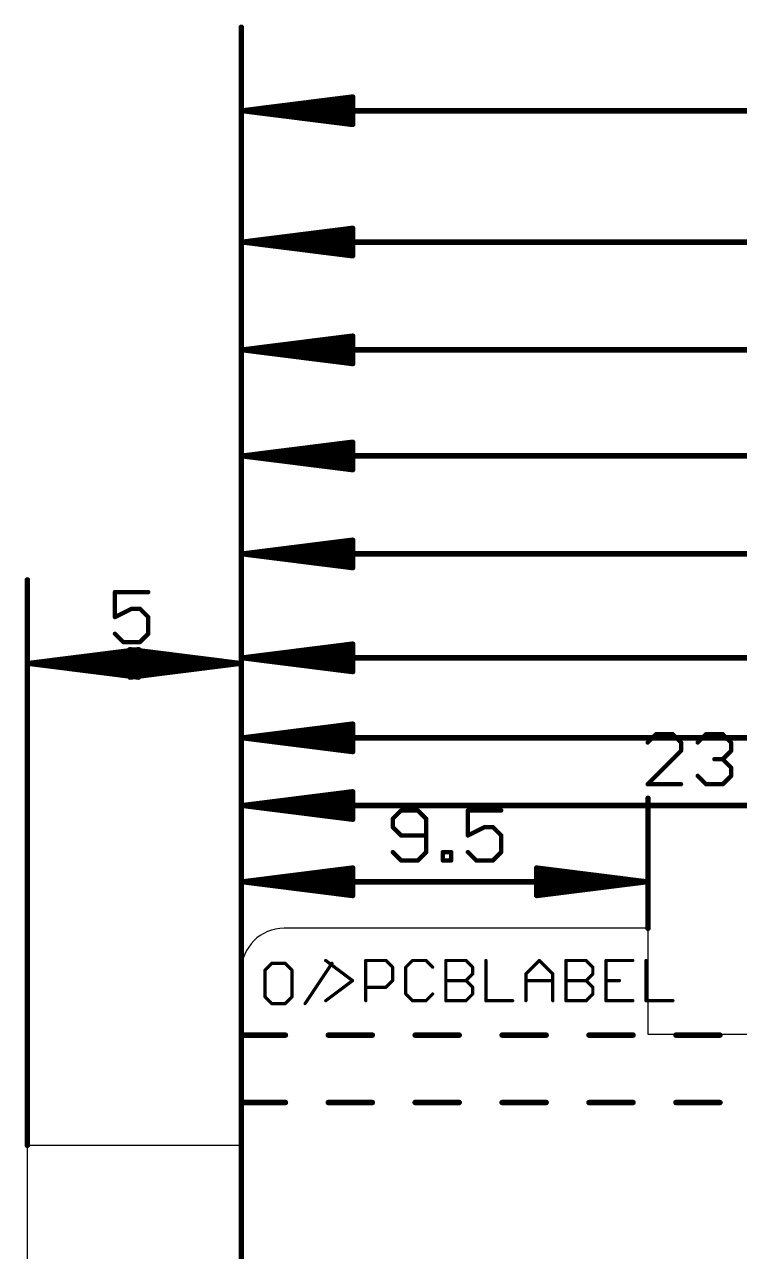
# Model space of a CAD drawing. Extents: x 85.1 to 160.2, y -5 to 84.1.
# Drawn here: x 85.11 to 101.81, y 52.94 to 81.62 of the extents above; entities that cross this region are included whole.
import ezdxf

# ---------------------------------------------------------------- set-up
doc = ezdxf.new("R2010")
doc.units = 0
for name, color, linetype in [('20', 7, 'CONTINUOUS'), ('21', 253, 'CONTINUOUS'), ('48', 253, 'CONTINUOUS')]:
    doc.layers.add(name, color=color, linetype=linetype)

msp = doc.modelspace()

# ---------------------------------------------------------------- linework, layer by layer
at = {"layer": '20'}
for p, q in [((99.67, 60.5), (91.17, 60.5)), ((99.67, 58.017), (99.67, 60.5)), ((90.17, 55.425), (90.17, 59.5)), ((132.67, 58.017), (99.67, 58.017)), ((85.17, 4.275), (85.17, 55.425)), ((85.17, 55.425), (90.17, 55.425))]:
    msp.add_line(p, q, dxfattribs=at)
msp.add_arc((91.17, 59.5), 1, 90, 180, dxfattribs=at)
at = {"layer": '21', "const_width": 0.0762}
for points in [[(90.8809, 59.6787), (90.7241, 59.5219)], [(91.1944, 59.6787), (90.8809, 59.6787)], [(91.3512, 59.5219), (91.1944, 59.6787)], [(91.6596, 58.7381), (92.2867, 59.6787)], [(92.1403, 59.7452), (92.7674, 59.2749)], [(93.0759, 58.8046), (93.0759, 59.7452)], [(93.0759, 59.7452), (93.5462, 59.7452)], [(93.5462, 59.7452), (93.7029, 59.5884)], [(94.1682, 59.7452), (94.0114, 59.5884)], [(94.4817, 59.7452), (94.1682, 59.7452)], [(94.6385, 59.5884), (94.4817, 59.7452)], [(94.9469, 58.8046), (94.9469, 59.7452)], [(94.9469, 59.7452), (95.4172, 59.7452)], [(95.4172, 59.7452), (95.574, 59.5884)], [(95.8824, 59.7452), (95.8824, 58.8046)], [(96.8179, 59.4317), (97.1315, 59.7452)], [(97.1315, 59.7452), (97.445, 59.4317)], [(97.7535, 58.8046), (97.7535, 59.7452)], [(97.7535, 59.7452), (98.2238, 59.7452)], [(98.2238, 59.7452), (98.3805, 59.5884)], [(99.3161, 59.7452), (98.689, 59.7452)], [(98.689, 59.7452), (98.689, 58.8046)], [(99.6245, 59.7452), (99.6245, 58.8046)], [(90.7241, 59.5219), (90.7241, 58.8949)], [(91.3512, 58.8949), (91.3512, 59.5219)], [(93.7029, 59.5884), (93.7029, 59.2749)], [(94.0114, 59.5884), (94.0114, 58.9614)], [(95.574, 59.4317), (95.4172, 59.2749)], [(95.574, 59.5884), (95.574, 59.4317)], [(96.8179, 58.8046), (96.8179, 59.4317)], [(97.445, 59.4317), (97.445, 58.8046)], [(98.3805, 59.4317), (98.2238, 59.2749)], [(98.3805, 59.5884), (98.3805, 59.4317)], [(92.7674, 59.2749), (92.1403, 58.8046)], [(93.5462, 59.1181), (93.0759, 59.1181)], [(93.7029, 59.2749), (93.5462, 59.1181)], [(94.9469, 59.2749), (95.4172, 59.2749)], [(95.4172, 59.2749), (95.574, 59.1181)], [(95.574, 59.1181), (95.574, 58.9614)], [(96.8179, 59.2749), (97.445, 59.2749)], [(97.7535, 59.2749), (98.2238, 59.2749)], [(98.2238, 59.2749), (98.3805, 59.1181)], [(98.3805, 59.1181), (98.3805, 58.9614)], [(98.689, 59.2749), (99.0025, 59.2749)], [(90.7241, 58.8949), (90.8809, 58.7381)], [(91.1944, 58.7381), (91.3512, 58.8949)], [(94.0114, 58.9614), (94.1682, 58.8046)], [(94.1682, 58.8046), (94.4817, 58.8046)], [(94.4817, 58.8046), (94.6385, 58.9614)], [(95.4172, 58.8046), (94.9469, 58.8046)], [(95.574, 58.9614), (95.4172, 58.8046)], [(95.8824, 58.8046), (96.5095, 58.8046)], [(98.2238, 58.8046), (97.7535, 58.8046)], [(98.3805, 58.9614), (98.2238, 58.8046)], [(98.689, 58.8046), (99.3161, 58.8046)], [(99.6245, 58.8046), (100.2516, 58.8046)], [(90.8809, 58.7381), (91.1944, 58.7381)]]:
    msp.add_lwpolyline(points, dxfattribs=at)
at = {"layer": '21', "const_width": 0.0381}
for points in [[(90.8809, 59.6978, 1), (90.8809, 59.6597)], [(90.8943, 59.6652, 1), (90.8674, 59.6922)], [(91.2079, 59.6922, 1), (91.1809, 59.6652)], [(91.1944, 59.6597, 1), (91.1944, 59.6978)], [(92.1518, 59.7604, 1), (92.1289, 59.73)], [(92.3025, 59.6681, 1), (92.2708, 59.6893)], [(93.0949, 59.7452, 1), (93.0568, 59.7452)], [(93.0759, 59.7643, 1), (93.0759, 59.7262)], [(93.5596, 59.7587, 1), (93.5327, 59.7317)], [(93.5462, 59.7262, 1), (93.5462, 59.7643)], [(94.1682, 59.7643, 1), (94.1682, 59.7262)], [(94.1816, 59.7317, 1), (94.1547, 59.7587)], [(94.4952, 59.7587, 1), (94.4682, 59.7317)], [(94.4817, 59.7262, 1), (94.4817, 59.7643)], [(94.9469, 59.7643, 1), (94.9469, 59.7262)], [(94.966, 59.7452, 1), (94.9279, 59.7452)], [(95.4307, 59.7587, 1), (95.4037, 59.7317)], [(95.4172, 59.7262, 1), (95.4172, 59.7643)], [(95.9015, 59.7452, 1), (95.8634, 59.7452)], [(97.1449, 59.7587, 1), (97.118, 59.7317)], [(97.1449, 59.7317, 1), (97.118, 59.7587)], [(97.7725, 59.7452, 1), (97.7344, 59.7452)], [(97.7535, 59.7643, 1), (97.7535, 59.7262)], [(98.2372, 59.7587, 1), (98.2103, 59.7317)], [(98.2238, 59.7262, 1), (98.2238, 59.7643)], [(98.689, 59.7643, 1), (98.689, 59.7262)], [(98.708, 59.7452, 1), (98.6699, 59.7452)], [(99.3161, 59.7262, 1), (99.3161, 59.7643)], [(99.6436, 59.7452, 1), (99.6055, 59.7452)], [(90.7431, 59.5219, 1), (90.7051, 59.5219)], [(90.7106, 59.5354, 1), (90.7376, 59.5085)], [(91.3702, 59.5219, 1), (91.3321, 59.5219)], [(91.3377, 59.5085, 1), (91.3646, 59.5354)], [(93.722, 59.5884, 1), (93.6839, 59.5884)], [(93.6895, 59.575, 1), (93.7164, 59.6019)], [(94.0304, 59.5884, 1), (93.9923, 59.5884)], [(93.9979, 59.6019, 1), (94.0249, 59.575)], [(94.625, 59.575, 1), (94.6519, 59.6019)], [(95.593, 59.5884, 1), (95.5549, 59.5884)], [(95.5549, 59.4317, 1), (95.593, 59.4317)], [(95.5605, 59.575, 1), (95.5874, 59.6019)], [(95.5874, 59.4182, 1), (95.5605, 59.4451)], [(96.837, 59.4317, 1), (96.7989, 59.4317)], [(96.8045, 59.4451, 1), (96.8314, 59.4182)], [(97.4641, 59.4317, 1), (97.426, 59.4317)], [(97.4315, 59.4182, 1), (97.4585, 59.4451)], [(98.3996, 59.5884, 1), (98.3615, 59.5884)], [(98.3615, 59.4317, 1), (98.3996, 59.4317)], [(98.3671, 59.575, 1), (98.394, 59.6019)], [(98.394, 59.4182, 1), (98.3671, 59.4451)], [(92.7788, 59.2597, 1), (92.756, 59.2901)], [(92.756, 59.2597, 1), (92.7788, 59.2901)], [(93.0759, 59.1372, 1), (93.0759, 59.0991)], [(93.5327, 59.1316, 1), (93.5596, 59.1047)], [(93.5462, 59.0991, 1), (93.5462, 59.1372)], [(93.6839, 59.2749, 1), (93.722, 59.2749)], [(93.7164, 59.2614, 1), (93.6895, 59.2884)], [(94.9469, 59.294, 1), (94.9469, 59.2559)], [(95.4307, 59.2884, 1), (95.4037, 59.2614)], [(95.4037, 59.2884, 1), (95.4307, 59.2614)], [(95.4172, 59.2559, 1), (95.4172, 59.294)], [(95.593, 59.1181, 1), (95.5549, 59.1181)], [(95.5605, 59.1047, 1), (95.5874, 59.1316)], [(96.8179, 59.294, 1), (96.8179, 59.2559)], [(97.445, 59.2559, 1), (97.445, 59.294)], [(97.7535, 59.294, 1), (97.7535, 59.2559)], [(98.2372, 59.2884, 1), (98.2103, 59.2614)], [(98.2103, 59.2884, 1), (98.2372, 59.2614)], [(98.2238, 59.2559, 1), (98.2238, 59.294)], [(98.3996, 59.1181, 1), (98.3615, 59.1181)], [(98.3671, 59.1047, 1), (98.394, 59.1316)], [(98.689, 59.294, 1), (98.689, 59.2559)], [(99.0025, 59.2559, 1), (99.0025, 59.294)], [(90.7376, 58.9083, 1), (90.7106, 58.8814)], [(90.7051, 58.8949, 1), (90.7431, 58.8949)], [(91.3321, 58.8949, 1), (91.3702, 58.8949)], [(91.3646, 58.8814, 1), (91.3377, 58.9083)], [(92.1289, 58.8198, 1), (92.1518, 58.7894)], [(93.0568, 58.8046, 1), (93.0949, 58.8046)], [(94.0249, 58.9748, 1), (93.9979, 58.9479)], [(93.9923, 58.9614, 1), (94.0304, 58.9614)], [(94.1682, 58.8237, 1), (94.1682, 58.7856)], [(94.1547, 58.7911, 1), (94.1816, 58.8181)], [(94.4682, 58.8181, 1), (94.4952, 58.7911)], [(94.4817, 58.7856, 1), (94.4817, 58.8237)], [(94.6519, 58.9479, 1), (94.625, 58.9748)], [(94.9469, 58.8237, 1), (94.9469, 58.7856)], [(94.9279, 58.8046, 1), (94.966, 58.8046)], [(95.4037, 58.8181, 1), (95.4307, 58.7911)], [(95.4172, 58.7856, 1), (95.4172, 58.8237)], [(95.5549, 58.9614, 1), (95.593, 58.9614)], [(95.5874, 58.9479, 1), (95.5605, 58.9748)], [(95.8824, 58.8237, 1), (95.8824, 58.7856)], [(95.8634, 58.8046, 1), (95.9015, 58.8046)], [(96.5095, 58.7856, 1), (96.5095, 58.8237)], [(96.7989, 58.8046, 1), (96.837, 58.8046)], [(97.426, 58.8046, 1), (97.4641, 58.8046)], [(97.7535, 58.8237, 1), (97.7535, 58.7856)], [(97.7344, 58.8046, 1), (97.7725, 58.8046)], [(98.2103, 58.8181, 1), (98.2372, 58.7911)], [(98.2238, 58.7856, 1), (98.2238, 58.8237)], [(98.3615, 58.9614, 1), (98.3996, 58.9614)], [(98.394, 58.9479, 1), (98.3671, 58.9748)], [(98.689, 58.8237, 1), (98.689, 58.7856)], [(98.6699, 58.8046, 1), (98.708, 58.8046)], [(99.3161, 58.7856, 1), (99.3161, 58.8237)], [(99.6245, 58.8237, 1), (99.6245, 58.7856)], [(99.6055, 58.8046, 1), (99.6436, 58.8046)], [(100.2516, 58.7856, 1), (100.2516, 58.8237)], [(90.8809, 58.7572, 1), (90.8809, 58.7191)], [(90.8674, 58.7246, 1), (90.8943, 58.7516)], [(91.1809, 58.7516, 1), (91.2079, 58.7246)], [(91.1944, 58.7191, 1), (91.1944, 58.7572)], [(91.6438, 58.7487, 1), (91.6755, 58.7275)]]:
    msp.add_lwpolyline(points, format="xyb", dxfattribs=at)
at = {"layer": '48'}
for points, const_width in [([(90.17, 59.5), (90.17, 81.56)], 0.13), ([(90.235, 79.61), (92.77, 79.9292)], 0.13), ([(90.235, 79.61), (92.77, 79.87)], 0.13), ([(90.235, 79.61), (92.77, 79.74)], 0.13), ([(92.77, 79.9292), (92.77, 79.2908)], 0.13), ([(90.235, 79.61), (156.575, 79.61)], 0.13), ([(92.77, 79.2908), (90.235, 79.61)], 0.13), ([(92.77, 79.48), (90.235, 79.61)], 0.13), ([(92.77, 79.35), (90.235, 79.61)], 0.13), ([(90.17, 59.5), (90.17, 78.49)], 0.13), ([(90.235, 76.54), (92.77, 76.8592)], 0.13), ([(92.77, 76.8592), (92.77, 76.2208)], 0.13), ([(90.235, 76.54), (92.77, 76.8)], 0.13), ([(90.235, 76.54), (92.77, 76.67)], 0.13), ([(90.235, 76.54), (154.825, 76.54)], 0.13), ([(92.77, 76.2208), (90.235, 76.54)], 0.13), ([(92.77, 76.41), (90.235, 76.54)], 0.13), ([(92.77, 76.28), (90.235, 76.54)], 0.13), ([(90.17, 59.5), (90.17, 75.97)], 0.13), ([(90.235, 74.02), (92.77, 74.3392)], 0.13), ([(90.235, 74.02), (92.77, 74.28)], 0.13), ([(92.77, 74.3392), (92.77, 73.7008)], 0.13), ([(90.235, 74.02), (92.77, 74.15)], 0.13), ([(90.235, 74.02), (152.102, 74.02)], 0.13), ([(92.77, 73.7008), (90.235, 74.02)], 0.13), ([(92.77, 73.89), (90.235, 74.02)], 0.13), ([(92.77, 73.76), (90.235, 74.02)], 0.13), ([(90.17, 0.5), (90.17, 73.49)], 0.13), ([(90.235, 71.54), (92.77, 71.8592)], 0.13), ([(90.235, 71.54), (92.77, 71.8)], 0.13), ([(90.235, 71.54), (92.77, 71.67)], 0.13), ([(92.77, 71.8592), (92.77, 71.2208)], 0.13), ([(90.235, 71.54), (144.869, 71.54)], 0.13), ([(92.77, 71.2208), (90.235, 71.54)], 0.13), ([(92.77, 71.41), (90.235, 71.54)], 0.13), ([(92.77, 71.28), (90.235, 71.54)], 0.13), ([(90.17, 59.5), (90.17, 71.2)], 0.13), ([(90.235, 69.25), (92.77, 69.5692)], 0.13), ([(90.235, 69.25), (92.77, 69.51)], 0.13), ([(90.235, 69.25), (92.77, 69.38)], 0.13), ([(92.77, 69.5692), (92.77, 68.9308)], 0.13), ([(90.235, 69.25), (143.031, 69.25)], 0.13), ([(92.77, 68.9308), (90.235, 69.25)], 0.13), ([(92.77, 69.12), (90.235, 69.25)], 0.13), ([(92.77, 68.99), (90.235, 69.25)], 0.13), ([(85.17, 55.425), (85.17, 68.64)], 0.13), ([(90.17, 0.5), (90.17, 68.77)], 0.13), ([(90.17, 0.5), (90.17, 68.64)], 0.13), ([(87.9961, 68.3577), (87.2165, 68.3577)], 0.1016), ([(87.2165, 68.3577), (87.2165, 67.773)], 0.1016), ([(87.2165, 67.773), (87.6063, 67.9679)], 0.1016), ([(87.6063, 67.9679), (87.8012, 67.9679)], 0.1016), ([(87.8012, 67.9679), (87.9961, 67.773)], 0.1016), ([(87.9961, 67.773), (87.9961, 67.3832)], 0.1016), ([(87.4114, 67.1883), (87.2165, 67.3832)], 0.1016), ([(87.9961, 67.3832), (87.8012, 67.1883)], 0.1016), ([(87.8012, 67.1883), (87.4114, 67.1883)], 0.1016), ([(90.235, 66.82), (92.77, 67.1392)], 0.13), ([(90.235, 66.82), (92.77, 67.08)], 0.13), ([(92.77, 67.1392), (92.77, 66.5008)], 0.13), ([(85.235, 66.69), (87.77, 67.0092)], 0.13), ([(85.235, 66.69), (87.77, 66.95)], 0.13), ([(85.235, 66.69), (87.77, 66.82)], 0.13), ([(90.105, 66.69), (87.57, 67.0092)], 0.13), ([(87.57, 67.0092), (87.57, 66.3708)], 0.13), ([(90.105, 66.69), (87.57, 66.95)], 0.13), ([(90.105, 66.69), (87.57, 66.82)], 0.13), ([(87.77, 67.0092), (87.77, 66.3708)], 0.13), ([(90.17, 59.5), (90.17, 66.9)], 0.13), ([(90.235, 66.82), (92.77, 66.95)], 0.13), ([(90.235, 66.82), (134.575, 66.82)], 0.13), ([(92.77, 66.5008), (90.235, 66.82)], 0.13), ([(92.77, 66.69), (90.235, 66.82)], 0.13), ([(92.77, 66.56), (90.235, 66.82)], 0.13), ([(90.105, 66.69), (85.235, 66.69)], 0.13), ([(87.77, 66.3708), (85.235, 66.69)], 0.13), ([(87.77, 66.56), (85.235, 66.69)], 0.13), ([(87.77, 66.43), (85.235, 66.69)], 0.13), ([(87.57, 66.3708), (90.105, 66.69)], 0.13), ([(87.57, 66.56), (90.105, 66.69)], 0.13), ([(87.57, 66.43), (90.105, 66.69)], 0.13), ([(90.17, 0.5), (90.17, 65.318)], 0.13), ([(90.235, 64.95), (92.77, 65.2692)], 0.13), ([(90.235, 64.95), (92.77, 65.21)], 0.13), ([(90.235, 64.95), (92.77, 65.08)], 0.13), ([(92.77, 65.2692), (92.77, 64.6308)], 0.13), ([(90.235, 64.95), (132.605, 64.95)], 0.13), ([(92.77, 64.6308), (90.235, 64.95)], 0.13), ([(92.77, 64.82), (90.235, 64.95)], 0.13), ([(92.77, 64.69), (90.235, 64.95)], 0.13), ([(99.8571, 65.0357), (99.6622, 64.8408)], 0.1016), ([(100.2469, 65.0357), (99.8571, 65.0357)], 0.1016), ([(100.4418, 64.8408), (100.2469, 65.0357)], 0.1016), ([(100.4418, 64.6459), (100.4418, 64.8408)], 0.1016), ([(100.8316, 64.8408), (101.0265, 65.0357)], 0.1016), ([(101.0265, 65.0357), (101.4163, 65.0357)], 0.1016), ([(101.4163, 65.0357), (101.6112, 64.8408)], 0.1016), ([(101.6112, 64.8408), (101.6112, 64.6459)], 0.1016), ([(99.6622, 63.8663), (100.4418, 64.6459)], 0.1016), ([(101.6112, 64.6459), (101.4163, 64.451)], 0.1016), ([(101.4163, 64.451), (101.2214, 64.451)], 0.1016), ([(101.4163, 64.451), (101.6112, 64.2561)], 0.1016), ([(101.6112, 64.2561), (101.6112, 64.0612)], 0.1016), ([(101.0265, 63.8663), (100.8316, 64.0612)], 0.1016), ([(101.6112, 64.0612), (101.4163, 63.8663)], 0.1016), ([(90.235, 63.368), (92.77, 63.6872)], 0.13), ([(90.235, 63.368), (92.77, 63.628)], 0.13), ([(92.77, 63.6872), (92.77, 63.0488)], 0.13), ([(100.4418, 63.8663), (99.6622, 63.8663)], 0.1016), ([(101.4163, 63.8663), (101.0265, 63.8663)], 0.1016), ([(90.17, 59.5), (90.17, 63.535)], 0.13), ([(90.235, 63.368), (92.77, 63.498)], 0.13), ([(90.235, 63.368), (113.531, 63.368)], 0.13), ([(92.77, 63.0488), (90.235, 63.368)], 0.13), ([(92.77, 63.238), (90.235, 63.368)], 0.13), ([(92.77, 63.108), (90.235, 63.368)], 0.13), ([(99.67, 60.5), (99.67, 63.535)], 0.13), ([(93.9027, 63.2527), (93.7078, 63.0578)], 0.1016), ([(93.7078, 63.0578), (93.7078, 62.8629)], 0.1016), ([(94.2925, 63.2527), (93.9027, 63.2527)], 0.1016), ([(94.4874, 63.0578), (94.2925, 63.2527)], 0.1016), ([(94.4874, 62.2782), (94.4874, 63.0578)], 0.1016), ([(96.2415, 63.2527), (95.4619, 63.2527)], 0.1016), ([(95.4619, 63.2527), (95.4619, 62.668)], 0.1016), ([(93.7078, 62.8629), (93.9027, 62.668)], 0.1016), ([(95.4619, 62.668), (95.8517, 62.8629)], 0.1016), ([(95.8517, 62.8629), (96.0466, 62.8629)], 0.1016), ([(96.0466, 62.8629), (96.2415, 62.668)], 0.1016), ([(93.9027, 62.668), (94.4874, 62.668)], 0.1016), ([(96.2415, 62.668), (96.2415, 62.2782)], 0.1016), ([(93.7078, 62.2782), (93.9027, 62.0833)], 0.1016), ([(94.2925, 62.0833), (94.4874, 62.2782)], 0.1016), ([(94.8772, 62.0833), (94.8772, 62.2782)], 0.1016), ([(94.8772, 62.2782), (95.0721, 62.2782)], 0.1016), ([(95.0721, 62.2782), (95.0721, 62.0833)], 0.1016), ([(95.6568, 62.0833), (95.4619, 62.2782)], 0.1016), ([(96.2415, 62.2782), (96.0466, 62.0833)], 0.1016), ([(90.235, 61.585), (92.77, 61.9042)], 0.13), ([(92.77, 61.9042), (92.77, 61.2658)], 0.13), ([(93.9027, 62.0833), (94.2925, 62.0833)], 0.1016), ([(95.0721, 62.0833), (94.8772, 62.0833)], 0.1016), ([(96.0466, 62.0833), (95.6568, 62.0833)], 0.1016), ([(99.605, 61.585), (97.07, 61.9042)], 0.13), ([(97.07, 61.9042), (97.07, 61.2658)], 0.13), ([(90.235, 61.585), (92.77, 61.845)], 0.13), ([(90.235, 61.585), (92.77, 61.715)], 0.13), ([(99.605, 61.585), (97.07, 61.845)], 0.13), ([(99.605, 61.585), (97.07, 61.715)], 0.13), ([(99.605, 61.585), (90.235, 61.585)], 0.13), ([(92.77, 61.2658), (90.235, 61.585)], 0.13), ([(92.77, 61.455), (90.235, 61.585)], 0.13), ([(92.77, 61.325), (90.235, 61.585)], 0.13), ([(97.07, 61.2658), (99.605, 61.585)], 0.13), ([(97.07, 61.455), (99.605, 61.585)], 0.13), ([(97.07, 61.325), (99.605, 61.585)], 0.13), ([(90.17, 58), (91.2003, 58)], 0.127), ([(92.2003, 58), (93.2306, 58)], 0.127), ([(94.2306, 58), (95.2609, 58)], 0.127), ([(96.2609, 58), (97.2912, 58)], 0.127), ([(98.2912, 58), (99.3215, 58)], 0.127), ([(100.3215, 58), (101.3518, 58)], 0.127), ([(90.17, 56.425), (91.2003, 56.425)], 0.127), ([(92.2003, 56.425), (93.2306, 56.425)], 0.127), ([(94.2306, 56.425), (95.2609, 56.425)], 0.127), ([(96.2609, 56.425), (97.2912, 56.425)], 0.127), ([(98.2912, 56.425), (99.3215, 56.425)], 0.127), ([(100.3215, 56.425), (101.3518, 56.425)], 0.127)]:
    msp.add_lwpolyline(points, dxfattribs=dict(at, const_width=const_width))
for points, const_width in [([(90.2025, 81.56, 1), (90.1375, 81.56)], 0.065), ([(92.8025, 79.9292, 1), (92.7375, 79.9292)], 0.065), ([(92.7741, 79.897, 1), (92.7659, 79.9615)], 0.065), ([(92.7733, 79.8377, 1), (92.7667, 79.9023)], 0.065), ([(92.7717, 79.7075, 1), (92.7683, 79.7725)], 0.065), ([(90.235, 79.6425, 1), (90.235, 79.5775)], 0.065), ([(90.2391, 79.6422, 1), (90.2309, 79.5778)], 0.065), ([(90.2333, 79.6425, 1), (90.2367, 79.5775)], 0.065), ([(90.2367, 79.6425, 1), (90.2333, 79.5775)], 0.065), ([(90.2383, 79.6423, 1), (90.2317, 79.5777)], 0.065), ([(90.2317, 79.6423, 1), (90.2383, 79.5777)], 0.065), ([(90.2309, 79.6422, 1), (90.2391, 79.5778)], 0.065), ([(92.7683, 79.4475, 1), (92.7717, 79.5125)], 0.065), ([(92.7375, 79.2908, 1), (92.8025, 79.2908)], 0.065), ([(92.7659, 79.2585, 1), (92.7741, 79.323)], 0.065), ([(92.7667, 79.3177, 1), (92.7733, 79.3823)], 0.065), ([(90.2025, 78.49, 1), (90.1375, 78.49)], 0.065), ([(92.8025, 76.8592, 1), (92.7375, 76.8592)], 0.065), ([(92.7741, 76.827, 1), (92.7659, 76.8915)], 0.065), ([(90.235, 76.5725, 1), (90.235, 76.5075)], 0.065), ([(90.2391, 76.5722, 1), (90.2309, 76.5078)], 0.065), ([(90.2333, 76.5725, 1), (90.2367, 76.5075)], 0.065), ([(90.2367, 76.5725, 1), (90.2333, 76.5075)], 0.065), ([(90.2383, 76.5723, 1), (90.2317, 76.5077)], 0.065), ([(90.2317, 76.5723, 1), (90.2383, 76.5077)], 0.065), ([(90.2309, 76.5722, 1), (90.2391, 76.5078)], 0.065), ([(92.7733, 76.7677, 1), (92.7667, 76.8323)], 0.065), ([(92.7717, 76.6375, 1), (92.7683, 76.7025)], 0.065), ([(92.7667, 76.2477, 1), (92.7733, 76.3123)], 0.065), ([(92.7683, 76.3775, 1), (92.7717, 76.4425)], 0.065), ([(90.2025, 75.97, 1), (90.1375, 75.97)], 0.065), ([(92.7375, 76.2208, 1), (92.8025, 76.2208)], 0.065), ([(92.7659, 76.1885, 1), (92.7741, 76.253)], 0.065), ([(92.8025, 74.3392, 1), (92.7375, 74.3392)], 0.065), ([(92.7741, 74.307, 1), (92.7659, 74.3715)], 0.065), ([(92.7733, 74.2477, 1), (92.7667, 74.3123)], 0.065), ([(90.235, 74.0525, 1), (90.235, 73.9875)], 0.065), ([(90.2391, 74.0522, 1), (90.2309, 73.9878)], 0.065), ([(90.2333, 74.0525, 1), (90.2367, 73.9875)], 0.065), ([(90.2367, 74.0525, 1), (90.2333, 73.9875)], 0.065), ([(90.2383, 74.0523, 1), (90.2317, 73.9877)], 0.065), ([(90.2317, 74.0523, 1), (90.2383, 73.9877)], 0.065), ([(90.2309, 74.0522, 1), (90.2391, 73.9878)], 0.065), ([(92.7717, 74.1175, 1), (92.7683, 74.1825)], 0.065), ([(92.7375, 73.7008, 1), (92.8025, 73.7008)], 0.065), ([(92.7659, 73.6685, 1), (92.7741, 73.733)], 0.065), ([(92.7667, 73.7277, 1), (92.7733, 73.7923)], 0.065), ([(92.7683, 73.8575, 1), (92.7717, 73.9225)], 0.065), ([(90.2025, 73.49, 1), (90.1375, 73.49)], 0.065), ([(92.8025, 71.8592, 1), (92.7375, 71.8592)], 0.065), ([(92.7741, 71.827, 1), (92.7659, 71.8915)], 0.065), ([(92.7733, 71.7677, 1), (92.7667, 71.8323)], 0.065), ([(92.7717, 71.6375, 1), (92.7683, 71.7025)], 0.065), ([(90.235, 71.5725, 1), (90.235, 71.5075)], 0.065), ([(90.2391, 71.5722, 1), (90.2309, 71.5078)], 0.065), ([(90.2333, 71.5725, 1), (90.2367, 71.5075)], 0.065), ([(90.2367, 71.5725, 1), (90.2333, 71.5075)], 0.065), ([(90.2383, 71.5723, 1), (90.2317, 71.5077)], 0.065), ([(90.2317, 71.5723, 1), (90.2383, 71.5077)], 0.065), ([(90.2309, 71.5722, 1), (90.2391, 71.5078)], 0.065), ([(92.7683, 71.3775, 1), (92.7717, 71.4425)], 0.065), ([(90.2025, 71.2, 1), (90.1375, 71.2)], 0.065), ([(92.7375, 71.2208, 1), (92.8025, 71.2208)], 0.065), ([(92.7659, 71.1885, 1), (92.7741, 71.253)], 0.065), ([(92.7667, 71.2477, 1), (92.7733, 71.3123)], 0.065), ([(92.8025, 69.5692, 1), (92.7375, 69.5692)], 0.065), ([(92.7741, 69.537, 1), (92.7659, 69.6015)], 0.065), ([(92.7733, 69.4777, 1), (92.7667, 69.5423)], 0.065), ([(92.7717, 69.3475, 1), (92.7683, 69.4125)], 0.065), ([(90.235, 69.2825, 1), (90.235, 69.2175)], 0.065), ([(90.2391, 69.2822, 1), (90.2309, 69.2178)], 0.065), ([(90.2333, 69.2825, 1), (90.2367, 69.2175)], 0.065), ([(90.2367, 69.2825, 1), (90.2333, 69.2175)], 0.065), ([(90.2383, 69.2823, 1), (90.2317, 69.2177)], 0.065), ([(90.2317, 69.2823, 1), (90.2383, 69.2177)], 0.065), ([(90.2309, 69.2822, 1), (90.2391, 69.2178)], 0.065), ([(92.7683, 69.0875, 1), (92.7717, 69.1525)], 0.065), ([(92.7375, 68.9308, 1), (92.8025, 68.9308)], 0.065), ([(92.7659, 68.8985, 1), (92.7741, 68.963)], 0.065), ([(92.7667, 68.9577, 1), (92.7733, 69.0223)], 0.065), ([(85.2025, 68.64, 1), (85.1375, 68.64)], 0.065), ([(90.2025, 68.77, 1), (90.1375, 68.77)], 0.065), ([(90.2025, 68.64, 1), (90.1375, 68.64)], 0.065), ([(87.2165, 68.3831, 1), (87.2165, 68.3323)], 0.0508), ([(87.2419, 68.3577, 1), (87.1911, 68.3577)], 0.0508), ([(87.9961, 68.3323, 1), (87.9961, 68.3831)], 0.0508), ([(87.6063, 67.9933, 1), (87.6063, 67.9425)], 0.0508), ([(87.6176, 67.9452, 1), (87.5949, 67.9906)], 0.0508), ([(87.8191, 67.9859, 1), (87.7832, 67.9499)], 0.0508), ([(87.8012, 67.9425, 1), (87.8012, 67.9933)], 0.0508), ([(87.2051, 67.7957, 1), (87.2278, 67.7503)], 0.0508), ([(87.1911, 67.773, 1), (87.2419, 67.773)], 0.0508), ([(88.0215, 67.773, 1), (87.9707, 67.773)], 0.0508), ([(87.9781, 67.755, 1), (88.014, 67.791)], 0.0508), ([(87.2345, 67.4012, 1), (87.1985, 67.3652)], 0.0508), ([(87.9707, 67.3832, 1), (88.0215, 67.3832)], 0.0508), ([(88.014, 67.3652, 1), (87.9781, 67.4012)], 0.0508), ([(87.4114, 67.2137, 1), (87.4114, 67.1629)], 0.0508), ([(87.3934, 67.1703, 1), (87.4293, 67.2063)], 0.0508), ([(87.7832, 67.2063, 1), (87.8191, 67.1703)], 0.0508), ([(87.8012, 67.1629, 1), (87.8012, 67.2137)], 0.0508), ([(92.8025, 67.1392, 1), (92.7375, 67.1392)], 0.065), ([(92.7741, 67.107, 1), (92.7659, 67.1715)], 0.065), ([(92.7733, 67.0477, 1), (92.7667, 67.1123)], 0.065), ([(87.5741, 67.0415, 1), (87.5659, 66.977)], 0.065), ([(87.6025, 67.0092, 1), (87.5375, 67.0092)], 0.065), ([(87.5733, 66.9823, 1), (87.5667, 66.9177)], 0.065), ([(87.5717, 66.8525, 1), (87.5683, 66.7875)], 0.065), ([(87.8025, 67.0092, 1), (87.7375, 67.0092)], 0.065), ([(87.7741, 66.977, 1), (87.7659, 67.0415)], 0.065), ([(87.7733, 66.9177, 1), (87.7667, 66.9823)], 0.065), ([(87.7717, 66.7875, 1), (87.7683, 66.8525)], 0.065), ([(90.2025, 66.9, 1), (90.1375, 66.9)], 0.065), ([(90.235, 66.8525, 1), (90.235, 66.7875)], 0.065), ([(90.2391, 66.8522, 1), (90.2309, 66.7878)], 0.065), ([(90.2333, 66.8525, 1), (90.2367, 66.7875)], 0.065), ([(90.2367, 66.8525, 1), (90.2333, 66.7875)], 0.065), ([(90.2383, 66.8523, 1), (90.2317, 66.7877)], 0.065), ([(90.2317, 66.8523, 1), (90.2383, 66.7877)], 0.065), ([(90.2309, 66.8522, 1), (90.2391, 66.7878)], 0.065), ([(92.7717, 66.9175, 1), (92.7683, 66.9825)], 0.065), ([(85.235, 66.7225, 1), (85.235, 66.6575)], 0.065), ([(85.2391, 66.7222, 1), (85.2309, 66.6578)], 0.065), ([(85.2333, 66.7225, 1), (85.2367, 66.6575)], 0.065), ([(85.2367, 66.7225, 1), (85.2333, 66.6575)], 0.065), ([(85.2383, 66.7223, 1), (85.2317, 66.6577)], 0.065), ([(85.2317, 66.7223, 1), (85.2383, 66.6577)], 0.065), ([(85.2309, 66.7222, 1), (85.2391, 66.6578)], 0.065), ([(87.5683, 66.5925, 1), (87.5717, 66.5275)], 0.065), ([(87.7683, 66.5275, 1), (87.7717, 66.5925)], 0.065), ([(90.1091, 66.6578, 1), (90.1009, 66.7222)], 0.065), ([(90.1009, 66.6578, 1), (90.1091, 66.7222)], 0.065), ([(90.1083, 66.6577, 1), (90.1017, 66.7223)], 0.065), ([(90.1017, 66.6577, 1), (90.1083, 66.7223)], 0.065), ([(90.1033, 66.6575, 1), (90.1067, 66.7225)], 0.065), ([(90.1067, 66.6575, 1), (90.1033, 66.7225)], 0.065), ([(90.105, 66.6575, 1), (90.105, 66.7225)], 0.065), ([(92.7659, 66.4685, 1), (92.7741, 66.533)], 0.065), ([(92.7667, 66.5277, 1), (92.7733, 66.5923)], 0.065), ([(92.7683, 66.6575, 1), (92.7717, 66.7225)], 0.065), ([(87.5667, 66.4623, 1), (87.5733, 66.3977)], 0.065), ([(87.5659, 66.403, 1), (87.5741, 66.3385)], 0.065), ([(87.5375, 66.3708, 1), (87.6025, 66.3708)], 0.065), ([(87.7375, 66.3708, 1), (87.8025, 66.3708)], 0.065), ([(87.7659, 66.3385, 1), (87.7741, 66.403)], 0.065), ([(87.7667, 66.3977, 1), (87.7733, 66.4623)], 0.065), ([(92.7375, 66.5008, 1), (92.8025, 66.5008)], 0.065), ([(90.2025, 65.318, 1), (90.1375, 65.318)], 0.065), ([(92.8025, 65.2692, 1), (92.7375, 65.2692)], 0.065), ([(92.7741, 65.237, 1), (92.7659, 65.3015)], 0.065), ([(92.7733, 65.1777, 1), (92.7667, 65.2423)], 0.065), ([(92.7717, 65.0475, 1), (92.7683, 65.1125)], 0.065), ([(90.235, 64.9825, 1), (90.235, 64.9175)], 0.065), ([(90.2391, 64.9822, 1), (90.2309, 64.9178)], 0.065), ([(90.2333, 64.9825, 1), (90.2367, 64.9175)], 0.065), ([(90.2367, 64.9825, 1), (90.2333, 64.9175)], 0.065), ([(90.2383, 64.9823, 1), (90.2317, 64.9177)], 0.065), ([(90.2317, 64.9823, 1), (90.2383, 64.9177)], 0.065), ([(90.2309, 64.9822, 1), (90.2391, 64.9178)], 0.065), ([(92.7683, 64.7875, 1), (92.7717, 64.8525)], 0.065), ([(99.6442, 64.8588, 1), (99.6801, 64.8228)], 0.0508), ([(99.8571, 65.0611, 1), (99.8571, 65.0103)], 0.0508), ([(99.875, 65.0177, 1), (99.8391, 65.0537)], 0.0508), ([(100.2648, 65.0537, 1), (100.2289, 65.0177)], 0.0508), ([(100.2469, 65.0103, 1), (100.2469, 65.0611)], 0.0508), ([(100.4672, 64.8408, 1), (100.4164, 64.8408)], 0.0508), ([(100.4238, 64.8228, 1), (100.4597, 64.8588)], 0.0508), ([(100.8136, 64.8588, 1), (100.8495, 64.8228)], 0.0508), ([(101.0265, 65.0611, 1), (101.0265, 65.0103)], 0.0508), ([(101.0444, 65.0177, 1), (101.0085, 65.0537)], 0.0508), ([(101.4342, 65.0537, 1), (101.3983, 65.0177)], 0.0508), ([(101.4163, 65.0103, 1), (101.4163, 65.0611)], 0.0508), ([(101.6366, 64.8408, 1), (101.5858, 64.8408)], 0.0508), ([(101.5932, 64.8228, 1), (101.6291, 64.8588)], 0.0508), ([(92.7375, 64.6308, 1), (92.8025, 64.6308)], 0.065), ([(92.7659, 64.5985, 1), (92.7741, 64.663)], 0.065), ([(92.7667, 64.6577, 1), (92.7733, 64.7223)], 0.065), ([(100.4164, 64.6459, 1), (100.4672, 64.6459)], 0.0508), ([(100.4597, 64.6279, 1), (100.4238, 64.6639)], 0.0508), ([(101.5858, 64.6459, 1), (101.6366, 64.6459)], 0.0508), ([(101.6291, 64.6279, 1), (101.5932, 64.6639)], 0.0508), ([(101.2214, 64.4764, 1), (101.2214, 64.4256)], 0.0508), ([(101.4342, 64.469, 1), (101.3983, 64.433)], 0.0508), ([(101.3983, 64.469, 1), (101.4342, 64.433)], 0.0508), ([(101.4163, 64.4256, 1), (101.4163, 64.4764)], 0.0508), ([(101.6366, 64.2561, 1), (101.5858, 64.2561)], 0.0508), ([(101.5932, 64.2381, 1), (101.6291, 64.2741)], 0.0508), ([(100.8495, 64.0792, 1), (100.8136, 64.0432)], 0.0508), ([(101.5858, 64.0612, 1), (101.6366, 64.0612)], 0.0508), ([(101.6291, 64.0432, 1), (101.5932, 64.0792)], 0.0508), ([(92.8025, 63.6872, 1), (92.7375, 63.6872)], 0.065), ([(92.7741, 63.655, 1), (92.7659, 63.7195)], 0.065), ([(92.7733, 63.5957, 1), (92.7667, 63.6603)], 0.065), ([(99.6442, 63.8843, 1), (99.6801, 63.8483)], 0.0508), ([(99.6622, 63.8917, 1), (99.6622, 63.8409)], 0.0508), ([(100.4418, 63.8409, 1), (100.4418, 63.8917)], 0.0508), ([(101.0265, 63.8917, 1), (101.0265, 63.8409)], 0.0508), ([(101.0085, 63.8483, 1), (101.0444, 63.8843)], 0.0508), ([(101.3983, 63.8843, 1), (101.4342, 63.8483)], 0.0508), ([(101.4163, 63.8409, 1), (101.4163, 63.8917)], 0.0508), ([(90.2025, 63.535, 1), (90.1375, 63.535)], 0.065), ([(90.235, 63.4005, 1), (90.235, 63.3355)], 0.065), ([(90.2391, 63.4002, 1), (90.2309, 63.3358)], 0.065), ([(90.2333, 63.4005, 1), (90.2367, 63.3355)], 0.065), ([(90.2367, 63.4005, 1), (90.2333, 63.3355)], 0.065), ([(90.2383, 63.4003, 1), (90.2317, 63.3357)], 0.065), ([(90.2317, 63.4003, 1), (90.2383, 63.3357)], 0.065), ([(90.2309, 63.4002, 1), (90.2391, 63.3358)], 0.065), ([(92.7717, 63.4655, 1), (92.7683, 63.5305)], 0.065), ([(99.7025, 63.535, 1), (99.6375, 63.535)], 0.065), ([(92.7659, 63.0165, 1), (92.7741, 63.081)], 0.065), ([(92.7667, 63.0757, 1), (92.7733, 63.1403)], 0.065), ([(92.7683, 63.2055, 1), (92.7717, 63.2705)], 0.065), ([(93.6898, 63.0758, 1), (93.7258, 63.0398)], 0.0508), ([(93.7332, 63.0578, 1), (93.6824, 63.0578)], 0.0508), ([(93.9027, 63.2781, 1), (93.9027, 63.2273)], 0.0508), ([(93.9206, 63.2347, 1), (93.8847, 63.2707)], 0.0508), ([(94.3104, 63.2707, 1), (94.2745, 63.2347)], 0.0508), ([(94.2925, 63.2273, 1), (94.2925, 63.2781)], 0.0508), ([(94.5128, 63.0578, 1), (94.462, 63.0578)], 0.0508), ([(94.4694, 63.0398, 1), (94.5053, 63.0758)], 0.0508), ([(95.4619, 63.2781, 1), (95.4619, 63.2273)], 0.0508), ([(95.4873, 63.2527, 1), (95.4365, 63.2527)], 0.0508), ([(96.2415, 63.2273, 1), (96.2415, 63.2781)], 0.0508), ([(92.7375, 63.0488, 1), (92.8025, 63.0488)], 0.065), ([(93.7258, 62.8809, 1), (93.6898, 62.8449)], 0.0508), ([(93.6824, 62.8629, 1), (93.7332, 62.8629)], 0.0508), ([(95.8517, 62.8883, 1), (95.8517, 62.8375)], 0.0508), ([(95.863, 62.8402, 1), (95.8403, 62.8856)], 0.0508), ([(96.0645, 62.8809, 1), (96.0286, 62.8449)], 0.0508), ([(96.0466, 62.8375, 1), (96.0466, 62.8883)], 0.0508), ([(93.9027, 62.6934, 1), (93.9027, 62.6426)], 0.0508), ([(93.8847, 62.65, 1), (93.9206, 62.686)], 0.0508), ([(94.4874, 62.6426, 1), (94.4874, 62.6934)], 0.0508), ([(95.4505, 62.6907, 1), (95.4732, 62.6453)], 0.0508), ([(95.4365, 62.668, 1), (95.4873, 62.668)], 0.0508), ([(96.2669, 62.668, 1), (96.2161, 62.668)], 0.0508), ([(96.2235, 62.65, 1), (96.2594, 62.686)], 0.0508), ([(93.7258, 62.2962, 1), (93.6898, 62.2602)], 0.0508), ([(94.462, 62.2782, 1), (94.5128, 62.2782)], 0.0508), ([(94.5053, 62.2602, 1), (94.4694, 62.2962)], 0.0508), ([(94.9026, 62.2782, 1), (94.8518, 62.2782)], 0.0508), ([(94.8772, 62.3036, 1), (94.8772, 62.2528)], 0.0508), ([(95.0975, 62.2782, 1), (95.0467, 62.2782)], 0.0508), ([(95.0721, 62.2528, 1), (95.0721, 62.3036)], 0.0508), ([(95.4798, 62.2962, 1), (95.4439, 62.2602)], 0.0508), ([(96.2161, 62.2782, 1), (96.2669, 62.2782)], 0.0508), ([(96.2594, 62.2602, 1), (96.2235, 62.2962)], 0.0508), ([(92.8025, 61.9042, 1), (92.7375, 61.9042)], 0.065), ([(92.7741, 61.872, 1), (92.7659, 61.9365)], 0.065), ([(93.9027, 62.1087, 1), (93.9027, 62.0579)], 0.0508), ([(93.8847, 62.0653, 1), (93.9206, 62.1013)], 0.0508), ([(94.2745, 62.1013, 1), (94.3104, 62.0653)], 0.0508), ([(94.2925, 62.0579, 1), (94.2925, 62.1087)], 0.0508), ([(94.8772, 62.1087, 1), (94.8772, 62.0579)], 0.0508), ([(94.8518, 62.0833, 1), (94.9026, 62.0833)], 0.0508), ([(95.0467, 62.0833, 1), (95.0975, 62.0833)], 0.0508), ([(95.0721, 62.0579, 1), (95.0721, 62.1087)], 0.0508), ([(95.6568, 62.1087, 1), (95.6568, 62.0579)], 0.0508), ([(95.6388, 62.0653, 1), (95.6747, 62.1013)], 0.0508), ([(96.0286, 62.1013, 1), (96.0645, 62.0653)], 0.0508), ([(96.0466, 62.0579, 1), (96.0466, 62.1087)], 0.0508), ([(97.0741, 61.9365, 1), (97.0659, 61.872)], 0.065), ([(97.1025, 61.9042, 1), (97.0375, 61.9042)], 0.065), ([(92.7733, 61.8127, 1), (92.7667, 61.8773)], 0.065), ([(92.7717, 61.6825, 1), (92.7683, 61.7475)], 0.065), ([(97.0733, 61.8773, 1), (97.0667, 61.8127)], 0.065), ([(97.0717, 61.7475, 1), (97.0683, 61.6825)], 0.065), ([(90.235, 61.6175, 1), (90.235, 61.5525)], 0.065), ([(90.2391, 61.6172, 1), (90.2309, 61.5528)], 0.065), ([(90.2333, 61.6175, 1), (90.2367, 61.5525)], 0.065), ([(90.2367, 61.6175, 1), (90.2333, 61.5525)], 0.065), ([(90.2383, 61.6173, 1), (90.2317, 61.5527)], 0.065), ([(90.2317, 61.6173, 1), (90.2383, 61.5527)], 0.065), ([(90.2309, 61.6172, 1), (90.2391, 61.5528)], 0.065), ([(92.7667, 61.2927, 1), (92.7733, 61.3573)], 0.065), ([(92.7683, 61.4225, 1), (92.7717, 61.4875)], 0.065), ([(97.0683, 61.4875, 1), (97.0717, 61.4225)], 0.065), ([(97.0667, 61.3573, 1), (97.0733, 61.2927)], 0.065), ([(99.6091, 61.5528, 1), (99.6009, 61.6172)], 0.065), ([(99.6009, 61.5528, 1), (99.6091, 61.6172)], 0.065), ([(99.6083, 61.5527, 1), (99.6017, 61.6173)], 0.065), ([(99.6017, 61.5527, 1), (99.6083, 61.6173)], 0.065), ([(99.6033, 61.5525, 1), (99.6067, 61.6175)], 0.065), ([(99.6067, 61.5525, 1), (99.6033, 61.6175)], 0.065), ([(99.605, 61.5525, 1), (99.605, 61.6175)], 0.065), ([(92.7375, 61.2658, 1), (92.8025, 61.2658)], 0.065), ([(92.7659, 61.2335, 1), (92.7741, 61.298)], 0.065), ([(97.0659, 61.298, 1), (97.0741, 61.2335)], 0.065), ([(97.0375, 61.2658, 1), (97.1025, 61.2658)], 0.065), ([(99.6375, 60.5, 1), (99.7025, 60.5)], 0.065), ([(90.1375, 59.5, 1), (90.2025, 59.5)], 0.065), ([(90.1375, 59.5, 1), (90.2025, 59.5)], 0.065), ([(90.1375, 59.5, 1), (90.2025, 59.5)], 0.065), ([(90.1375, 59.5, 1), (90.2025, 59.5)], 0.065), ([(90.1375, 59.5, 1), (90.2025, 59.5)], 0.065), ([(90.1375, 59.5, 1), (90.2025, 59.5)], 0.065), ([(90.17, 58.0318, 1), (90.17, 57.9682)], 0.0635), ([(91.2003, 57.9682, 1), (91.2003, 58.0318)], 0.0635), ([(92.2003, 58.0318, 1), (92.2003, 57.9682)], 0.0635), ([(93.2306, 57.9682, 1), (93.2306, 58.0318)], 0.0635), ([(94.2306, 58.0318, 1), (94.2306, 57.9682)], 0.0635), ([(95.2609, 57.9682, 1), (95.2609, 58.0318)], 0.0635), ([(96.2609, 58.0318, 1), (96.2609, 57.9682)], 0.0635), ([(97.2912, 57.9682, 1), (97.2912, 58.0318)], 0.0635), ([(98.2912, 58.0318, 1), (98.2912, 57.9682)], 0.0635), ([(99.3215, 57.9682, 1), (99.3215, 58.0318)], 0.0635), ([(100.3215, 58.0318, 1), (100.3215, 57.9682)], 0.0635), ([(101.3518, 57.9682, 1), (101.3518, 58.0318)], 0.0635), ([(90.17, 56.4568, 1), (90.17, 56.3933)], 0.0635), ([(91.2003, 56.3933, 1), (91.2003, 56.4568)], 0.0635), ([(92.2003, 56.4568, 1), (92.2003, 56.3933)], 0.0635), ([(93.2306, 56.3933, 1), (93.2306, 56.4568)], 0.0635), ([(94.2306, 56.4568, 1), (94.2306, 56.3933)], 0.0635), ([(95.2609, 56.3933, 1), (95.2609, 56.4568)], 0.0635), ([(96.2609, 56.4568, 1), (96.2609, 56.3933)], 0.0635), ([(97.2912, 56.3933, 1), (97.2912, 56.4568)], 0.0635), ([(98.2912, 56.4568, 1), (98.2912, 56.3933)], 0.0635), ([(99.3215, 56.3933, 1), (99.3215, 56.4568)], 0.0635), ([(100.3215, 56.4568, 1), (100.3215, 56.3933)], 0.0635), ([(101.3518, 56.3933, 1), (101.3518, 56.4568)], 0.0635), ([(85.1375, 55.425, 1), (85.2025, 55.425)], 0.065)]:
    msp.add_lwpolyline(points, format="xyb", dxfattribs=dict(at, const_width=const_width))

doc.saveas('drawing.dxf')
